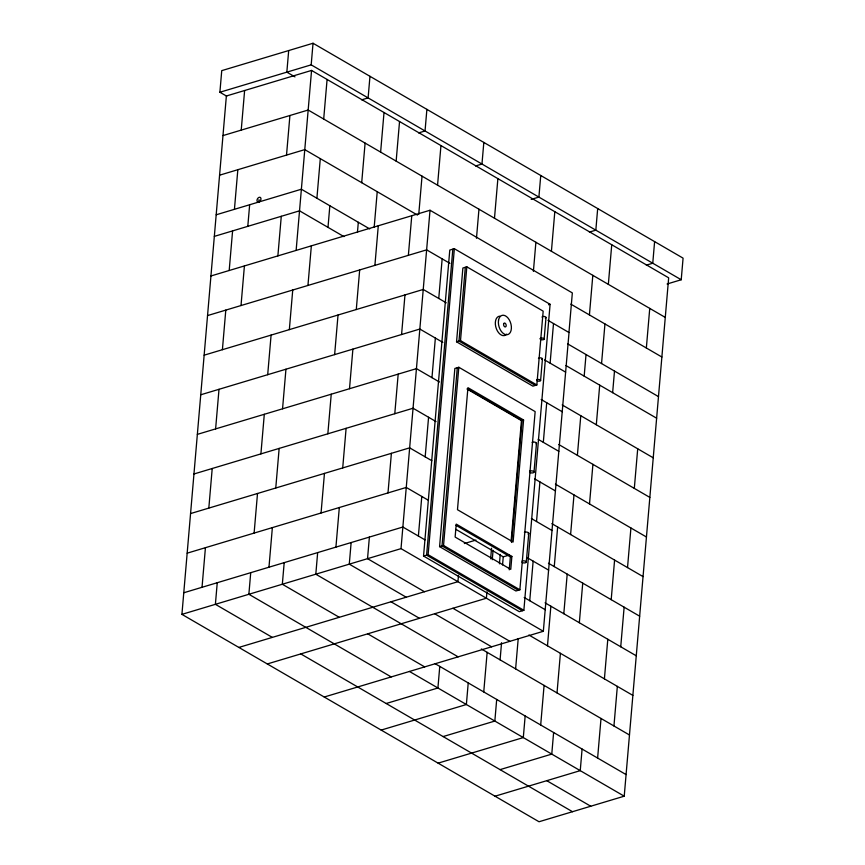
<?xml version="1.0" encoding="UTF-8"?>
<svg xmlns="http://www.w3.org/2000/svg" width="865" height="865" viewBox="0 0 865 865"><rect width="100%" height="100%" fill="white"/><g stroke="black" fill="none" stroke-linecap="round" stroke-linejoin="round"><path stroke-width="1.3" d="M226.727 96.199L219.894 92.241L221.743 70.638L313.033 43.25L683.08 258.148L681.22 279.752L667.088 283.99M181.92 614.366L226.371 95.993L311.562 70.433L668.667 277.816L624.227 796.189L539.025 821.75L181.92 614.366L401.014 548.637L543.339 631.288L569.029 332.549L547.945 320.31M202.032 587.292L205.427 547.686M208.822 508.09L212.217 468.495M215.612 428.899L219.007 389.304M222.402 349.698L225.797 310.103M229.193 270.507L232.588 230.912M234.437 209.308L237.832 169.713M241.227 130.118L244.622 90.511M217.245 582.718L215.396 604.321L272.324 637.386M241.011 305.54L244.406 265.944M247.801 226.338L249.65 204.746M258.786 202.01L258.981 199.664M288.694 50.548L286.834 72.152L294.976 76.877M250.72 572.684L248.871 594.277L391.196 676.938M254.115 533.089L257.51 493.483M260.906 453.887L264.301 414.292M267.696 374.696L271.091 335.09M277.881 255.899L281.276 216.304M286.52 155.105L289.916 115.51M681.22 279.752L311.184 64.853L313.033 43.25M268.972 567.202L272.367 527.607M275.762 488.011L279.157 448.405M282.552 408.81L285.947 369.214M289.343 329.619L292.738 290.024M296.133 250.418L311.562 70.433M284.196 562.639L282.336 584.243L339.264 617.296M307.951 285.45L311.346 245.855M316.904 198.236L320.299 158.641M323.694 119.046L327.089 79.45M327.997 227.354L329.846 205.751M317.66 552.594L315.812 574.198L458.136 656.849M321.056 512.999L324.451 473.404M327.846 433.808L331.241 394.202M334.636 354.607L338.031 315.011M369.961 76.315L368.112 97.907L361.678 99.843M357.44 232.447L358.315 222.283M361.7 182.688L365.095 143.093M335.923 547.123L339.318 507.517M342.713 467.922L346.108 428.326M349.503 388.731L352.888 349.136M356.283 309.529L359.678 269.934M374.177 227.344L377.226 191.706M380.622 152.11L384.017 112.515M351.136 542.55L349.287 564.153L406.215 597.218M374.902 265.371L378.286 225.776M396.148 161.128L399.543 121.522M369.387 537.079L367.539 558.671L424.466 591.736M387.996 492.92L391.391 453.314M394.786 413.719L398.181 374.123M401.576 334.528L404.971 294.922M408.367 255.326L411.762 215.731M426.888 109.368L425.039 130.972L418.606 132.907M418.746 214.434L422.034 176.157M401.014 548.637L430.024 210.249L210.93 275.978M437.56 185.164L440.955 145.569M418.39 536.051L421.785 496.456M425.18 456.861L428.575 417.254M431.97 377.659L435.365 338.064M438.76 298.468L442.156 258.873M423.547 556.054L449.789 250.072L454.352 248.709L550.097 304.307L523.866 610.29L519.292 611.663L423.547 556.054L428.121 554.692L523.866 610.29M452.828 249.163L426.596 555.146L522.341 610.744M428.121 554.692L454.352 248.709M456.558 341.816L462.883 268.02L466.83 266.831L543.177 311.162L536.841 384.957L532.894 386.147L456.558 341.816L460.504 340.626L536.841 384.957M439.582 546.637L454.86 368.447L458.818 367.268L535.154 411.599L519.876 589.789L515.918 590.979L439.582 546.637L443.54 545.458L519.876 589.789M465.316 267.285L458.991 341.08L535.327 385.422M457.293 367.722L442.015 545.912L518.362 590.244M460.504 340.626L466.83 266.831M443.54 545.458L458.818 367.268M483.827 142.433L481.967 164.036L475.534 165.961M439.766 666.385L437.917 687.989L386.19 703.505M476.474 238.253L478.961 209.211M458.482 575.344L457.942 581.691L238.859 647.431M494.488 218.229L497.883 178.633M468.225 682.918L466.376 704.521L381.173 730.082M486.952 591.876L486.4 598.223L267.317 663.952M490.639 558.812L491.547 548.248M492.261 559.709L493.061 550.302M483.751 691.935L487.146 652.34M499.44 563.829L500.24 554.433M502.554 564.932L503.246 556.855L455.887 529.348M540.755 175.498L538.895 197.09L531.175 199.415M496.694 699.45L494.845 721.053L443.118 736.569M500.089 659.854L501.559 642.695M533.402 271.318L535.889 242.276M511.096 541.317L521.444 420.628L466.959 388.99M509.236 569.83L510.35 556.876L455.877 525.239M511.583 542.474L522.049 420.444L467.576 388.807M511.875 556.422L510.761 569.375L455.131 537.068L456.233 524.104L511.875 556.422L510.35 556.876M523.574 419.99L513.107 542.02L457.477 509.712L467.933 387.671L523.574 419.99L521.444 420.628M515.616 668.872L518.221 638.511M551.416 251.293L554.811 211.698M540.593 380.524L542.442 358.921M544.139 339.123L545.999 317.52M526.288 562.142L528.753 533.337M534.008 472.149L536.473 443.345M529.748 600.721L533.143 561.126M536.527 521.53L539.922 481.924M543.317 442.329L546.712 402.733M550.108 363.138L553.503 323.532M525.163 715.982L523.303 737.575L438.112 763.146M568.954 332.506L572.338 292.911L430.024 210.249M540.69 725L544.085 685.404M547.48 645.798L550.864 606.203M554.26 566.607L557.655 527.012M597.683 208.562L595.834 230.155L589.389 232.09M553.622 732.514L551.773 754.107L500.046 769.634M557.017 692.908L560.412 653.313M563.807 613.718L567.202 574.122M570.597 534.527L573.992 494.921M577.388 455.325L580.783 415.73M584.178 376.134L586.027 354.531M589.422 314.936L592.817 275.34M579.334 622.735L582.729 583.14M589.519 503.938L592.914 464.343M596.309 424.747L599.705 385.152M601.553 363.549L604.949 323.953M608.344 284.358L611.739 244.752M582.091 749.047L580.242 770.639L495.039 796.2M612.636 392.667L614.496 371.063M597.618 758.054L601.013 718.458M604.408 678.863L607.803 639.267M611.198 599.672L614.593 560.066M654.61 241.616L652.761 263.219L646.317 265.144M613.945 725.973L617.34 686.377M620.735 646.782L624.13 607.187M627.525 567.581L630.92 527.985M634.315 488.39L637.71 448.794M646.35 348L649.745 308.394M219.894 92.241L311.184 64.853M222.975 135.589L308.167 110.028L665.271 317.412M219.58 175.184L304.772 149.623L417.471 215.071M216.185 214.79L301.377 189.23L369.701 228.901M214.325 236.383L299.528 210.822L343.935 236.61M207.535 315.584L426.629 249.855L449.919 263.371M204.14 355.18L423.234 289.451L446.232 302.804M200.756 394.775L419.839 329.046L442.837 342.399M548.572 304.761L550.097 304.307M197.361 434.371L416.443 368.641L439.442 382.006M193.965 473.977L413.048 408.237L436.046 421.601M190.57 513.572L409.653 447.843L431.83 460.721M187.175 553.168L406.258 487.438L428.435 500.316M183.78 592.763L402.863 527.034L425.039 539.911M464.354 543.544L475.945 540.074M503.246 556.855L509.334 555.027M324.245 697.017L543.339 631.288M570.835 304.134L661.876 357.018M567.808 343.956L658.481 396.613M565.959 365.549L656.632 418.206M544.561 359.916L565.634 372.155M562.196 404.939L653.237 457.812M541.176 399.511L562.239 411.751M558.801 444.534L649.842 497.407M538.149 439.323L558.844 451.346M555.406 484.13L646.447 537.003M534.754 478.918L555.449 490.942M551.848 523.639L643.052 576.598M531.359 518.524L552.054 530.537M548.453 563.234L639.657 616.194M527.596 557.903L548.659 570.143M545.058 602.829L636.262 655.8M524.201 597.499L545.264 609.738M528.883 635.007L632.866 695.395M452.936 608.268L509.863 641.333M434.673 613.75L491.601 646.804M481.34 648.966L629.471 734.99M391.002 601.78L419.46 618.313M434.954 663.596L626.076 774.586M367.733 633.829L424.661 666.893M409.448 671.456L624.227 796.189M546.767 780.684L590.752 806.234M300.793 653.918L572.5 811.705M521.93 561.158A2.4 1.038 4.9 0 1 525.433 561.19A2.4 1.038 4.9 0 1 525.606 562.737A2.4 1.038 4.9 0 1 522.071 562.434M524.395 532.364A2.4 1.038 4.9 0 1 527.974 532.429A2.4 1.038 4.9 0 1 527.92 533.997M529.639 471.166A2.4 1.038 4.9 0 1 533.143 471.198A2.4 1.038 4.9 0 1 533.327 472.744A2.4 1.038 4.9 0 1 529.791 472.441M532.116 442.372A2.4 1.038 4.9 0 1 535.446 442.339A2.4 1.038 4.9 0 1 536.062 443.821M506.695 334.139A10.012 6.098 73.3 0 1 496.38 328.786A10.012 6.098 73.3 0 1 499.819 316.147M542.009 317.109A2 0.865 4.9 0 1 544.918 316.612A2 0.865 4.9 0 1 545.296 318.071M540.16 338.702A2 0.865 4.9 0 1 543.134 338.226A2 0.865 4.9 0 1 543.307 339.707A2 0.865 4.9 0 1 540.182 338.939M538.462 358.51A2 0.865 4.9 0 1 541.36 358.002A2 0.865 4.9 0 1 541.75 359.462M536.722 379.886A2 0.865 4.9 0 1 539.738 379.681A2 0.865 4.9 0 1 539.901 381.065A2 0.865 4.9 0 1 536.797 380.557M259.295 201.772A2.606 1.73 -59.9 0 0 260.527 197.588A2.606 1.73 -59.9 0 0 257.121 199.631A2.606 1.73 -59.9 0 0 259.295 201.772M503.603 324.072A2 1.222 73.3 0 0 505.29 326.938A2 1.222 73.3 0 0 505.755 323.943A2 1.222 73.3 0 0 503.603 324.072M498.51 320.45A10.012 6.098 73.3 0 0 506.912 334.733A10.012 6.098 73.3 0 0 509.236 319.78A10.012 6.098 73.3 0 0 498.51 320.45"/></g></svg>
